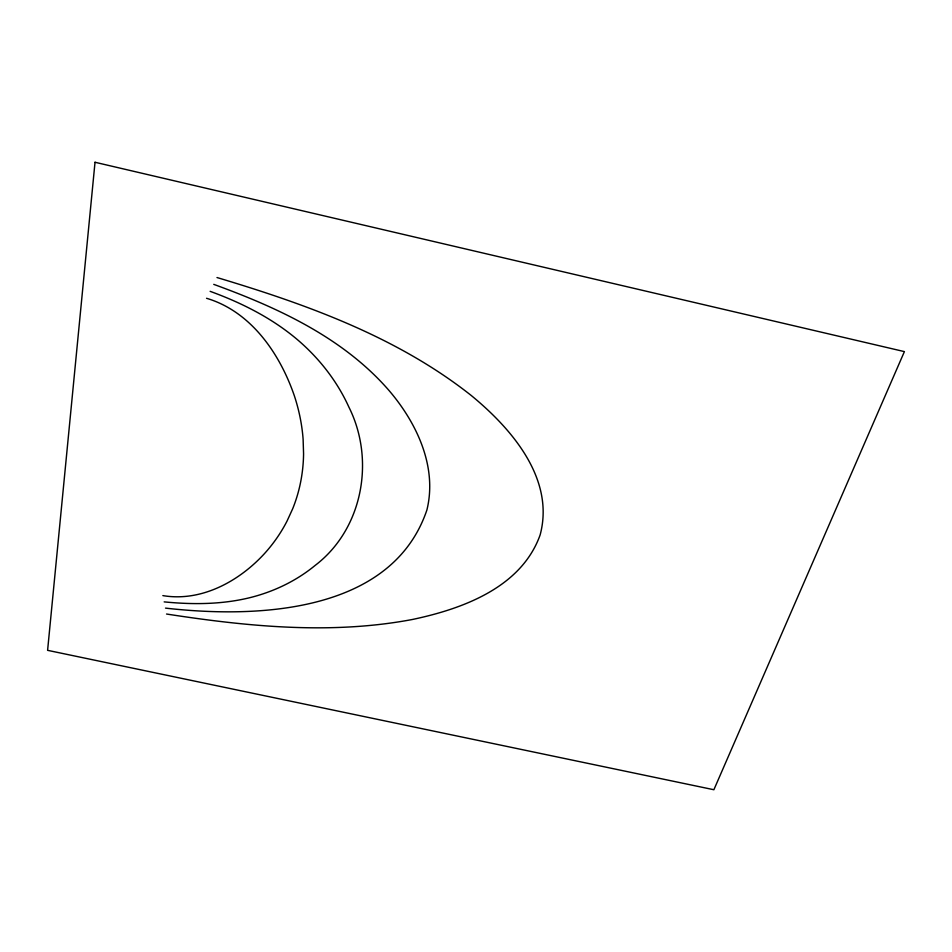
<?xml version="1.0" encoding="UTF-8"?>
<svg xmlns="http://www.w3.org/2000/svg" width="952" height="952" viewBox="0 0 952 952"><rect width="100%" height="100%" fill="white"/><g stroke="black" fill="none" stroke-linecap="round" stroke-linejoin="round"><path stroke-width="1.43" d="M164.172 601.878C192.709 604.687 221.828 604.544 249.817 597.689A190.531 160.781 23.3 0 0 278.162 588.038A192.125 162.149 23.4 0 0 315.136 565.428C362.855 529.11 375.362 459.816 348.872 407.075A190.828 160.186 22.9 0 0 332.664 378.515A189.4 159.067 22.8 0 0 297.881 340.054C272.189 318.158 241.689 302.831 210.13 291.336M165.505 608.114C255.957 618.407 391.819 613.683 426.901 509.986C437.527 466.777 416.714 422.914 389.094 390.582C343.375 337.829 278.115 307.77 213.748 284.362M162.851 595.607C201.36 602.104 239.107 581.303 264.466 553.612A219.138 180.999 27.2 0 0 287.028 521.101L292.692 508.737A213.724 176.691 26.9 0 0 303.569 453.842L303.117 439.3A218.984 180.785 27.1 0 0 294.358 395.818C279.924 353.775 251.102 311.518 206.548 298.285M166.54 614.028C247.627 626.535 331.082 634.865 412.383 619.49C462.517 608.911 521.327 587.551 540.129 534.941C555.147 478.82 511.522 428.59 471.264 395.508C397.091 336.865 306.568 304.366 216.985 277.532M95.021 162.268L47.6 650.335L713.881 789.732L904.4 351.609L95.021 162.268"/></g></svg>
